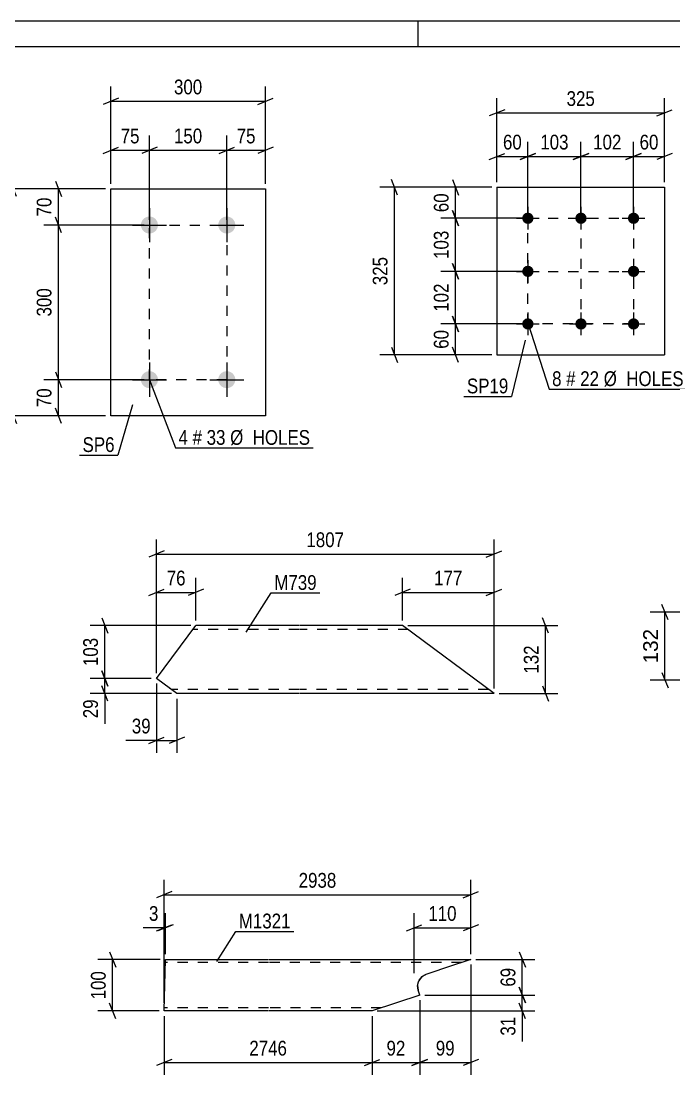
# Model space of a CAD drawing. Header units: millimetres. Extents: x 0 to 594, y 0 to 420.
# Drawn here: x 307 to 433.6, y 215.6 to 420 of the extents above; entities that cross this region are included whole.
import ezdxf

# ---------------------------------------------------------------- set-up
doc = ezdxf.new("R2010")
doc.units = ezdxf.units.MM
doc.linetypes.add('DXK_LINE_DOT2', pattern=[3.9198, 1.9599, -1.9599])
doc.styles.add('Arial', font='ARIAL.TTF', dxfattribs={"height": 0.2})
doc.styles.add('Arial Narrow', font='ARIALN.TTF', dxfattribs={"height": 0.2})

# ---------------------------------------------------------------- blocks, each defined once
blk = doc.blocks.new('Unknown-761556727-1163')
at = {"color": 5, "linetype": 'Continuous'}
for p, q in [((594, 420), (0, 420)), ((384, 415), (384, 420)), ((589, 415), (5, 415))]:
    blk.add_line(p, q, dxfattribs=at)
blk = doc.blocks.new('Part-761556727-6955 - 6954')
at = {"color": 2, "linetype": 'Continuous'}
for p, q in [((333.25, 292.49), (340.89, 302.75)), ((360.89, 302.75), (340.89, 302.75)), ((380.99, 302.75), (360.99, 302.75)), ((398.72, 289.55), (380.99, 302.75)), ((337.19, 289.55), (333.25, 292.49)), ((360.89, 289.55), (337.19, 289.55)), ((398.72, 289.55), (360.99, 289.55))]:
    blk.add_line(p, q, dxfattribs=at)
at = {"color": 7, "linetype": 'DXK_LINE_DOT2'}
for p, q in [((360.89, 301.95), (340.29, 301.95)), ((382.06, 301.95), (360.99, 301.95)), ((337.19, 289.55), (335.8, 290.59)), ((360.89, 290.35), (336.12, 290.35)), ((397.64, 290.35), (360.99, 290.35))]:
    blk.add_line(p, q, dxfattribs=at)
blk = doc.blocks.new('Part-761556727-7029 - 7028')
at = {"color": 2, "linetype": 'Continuous'}
for p, q in [((399.29, 387.75), (399.29, 355.25)), ((399.29, 387.75), (431.79, 387.75)), ((431.79, 387.75), (431.79, 355.25)), ((399.29, 355.25), (431.79, 355.25))]:
    blk.add_line(p, q, dxfattribs=at)
blk = doc.blocks.new('Bolt-761556727-7030 - 7028')
at = {"linetype": 'Continuous'}
for points in [[(405.29, 382.85, -1), (405.29, 380.65, -1)], [(415.59, 382.85, -1), (415.59, 380.65, -1)], [(425.79, 382.85, -1), (425.79, 380.65, -1)], [(405.29, 372.55, -1), (405.29, 370.35, -1)], [(425.79, 372.55, -1), (425.79, 370.35, -1)], [(405.29, 362.35, -1), (405.29, 360.15, -1)], [(415.59, 362.35, -1), (415.59, 360.15, -1)], [(425.79, 362.35, -1), (425.79, 360.15, -1)]]:
    blk.add_hatch(color=1, dxfattribs=at).paths.add_polyline_path(points)
at = {"color": 1, "linetype": 'Continuous'}
for p, q in [((405.29, 383.95), (405.29, 379.55)), ((415.59, 383.95), (415.59, 379.55)), ((425.79, 383.95), (425.79, 379.55)), ((403.09, 381.75), (407.49, 381.75)), ((413.39, 381.75), (417.79, 381.75)), ((423.59, 381.75), (427.99, 381.75)), ((405.29, 373.65), (405.29, 369.25)), ((425.79, 373.65), (425.79, 369.25)), ((403.09, 371.45), (407.49, 371.45)), ((423.59, 371.45), (427.99, 371.45)), ((405.29, 363.45), (405.29, 359.05)), ((415.59, 363.45), (415.59, 359.05)), ((425.79, 363.45), (425.79, 359.05)), ((403.09, 361.25), (407.49, 361.25)), ((413.39, 361.25), (417.79, 361.25)), ((423.59, 361.25), (427.99, 361.25))]:
    blk.add_line(p, q, dxfattribs=at)
blk = doc.blocks.new('Part-761556727-7053 - 7052')
at = {"color": 2, "linetype": 'Continuous'}
for p, q in [((324.39, 343.44), (324.39, 387.44)), ((324.39, 387.44), (354.39, 387.44)), ((354.39, 387.44), (354.39, 343.44)), ((354.39, 343.44), (324.39, 343.44))]:
    blk.add_line(p, q, dxfattribs=at)
blk = doc.blocks.new('Bolt-761556727-7054 - 7052')
at = {"linetype": 'Continuous'}
for points in [[(331.89, 382.09, -1), (331.89, 378.79, -1)], [(346.89, 382.09, -1), (346.89, 378.79, -1)], [(331.89, 352.09, -1), (331.89, 348.79, -1)], [(346.89, 352.09, -1), (346.89, 348.79, -1)]]:
    blk.add_hatch(color=1, dxfattribs=at).paths.add_polyline_path(points)
at = {"color": 1, "linetype": 'Continuous'}
for p, q in [((331.89, 383.74), (331.89, 377.14)), ((346.89, 383.74), (346.89, 377.14)), ((328.59, 380.44), (335.19, 380.44)), ((343.59, 380.44), (350.19, 380.44)), ((331.89, 353.74), (331.89, 347.14)), ((346.89, 353.74), (346.89, 347.14)), ((328.59, 350.44), (335.19, 350.44)), ((343.59, 350.44), (350.19, 350.44))]:
    blk.add_line(p, q, dxfattribs=at)
blk = doc.blocks.new('Part-761556727-7128 - 7127')
at = {"color": 2, "linetype": 'Continuous'}
for p, q in [((334.75, 228.07), (335, 237.98)), ((335, 237.98), (354.99, 237.98)), ((355.09, 237.98), (394.21, 237.98)), ((394.21, 237.98), (390.64, 236.78)), ((390.64, 236.78), (385.51, 235.06)), ((384.69, 234.59), (385.51, 235.06)), ((384.31, 231.07), (375.09, 227.98)), ((383.99, 232.02), (383.87, 232.95)), ((384.31, 231.07), (383.99, 232.02)), ((334.75, 227.98), (334.75, 228.07)), ((354.99, 227.98), (334.75, 227.98)), ((375.09, 227.98), (355.09, 227.98))]:
    blk.add_line(p, q, dxfattribs=at)
at = {"color": 7, "linetype": 'DXK_LINE_DOT2'}
for p, q in [((354.99, 237.38), (334.99, 237.38)), ((392.43, 237.38), (355.09, 237.38)), ((393.94, 237.88), (390.64, 236.78)), ((385.51, 235.06), (384.69, 234.59)), ((384.69, 234.59), (385.51, 235.06)), ((385.51, 235.06), (384.69, 234.59)), ((383.87, 232.95), (383.99, 232.02)), ((383.99, 232.02), (383.87, 232.95)), ((383.87, 232.95), (383.99, 232.02)), ((334.77, 228.58), (334.77, 228.62)), ((354.99, 228.58), (334.77, 228.58)), ((376.88, 228.58), (355.09, 228.58))]:
    blk.add_line(p, q, dxfattribs=at)
at = {"color": 2, "linetype": 'Continuous'}
blk.add_arc((386.27, 232.78), 2.4, 131.0368, 176.0368, dxfattribs=at)
at = {"color": 7, "linetype": 'DXK_LINE_DOT2'}
blk.add_arc((386.27, 232.78), 2.4, 131.0368, 176.0368, dxfattribs=at)
blk.add_arc((386.27, 232.78), 2.4, 131.0368, 176.0368, dxfattribs=at)
blk.add_arc((386.27, 232.78), 2.4, 131.0368, 176.0368, dxfattribs=at)
blk = doc.blocks.new('Rectangle-761556727-11259 - 7028')
at = {"color": 1, "linetype": 'DXK_LINE_DOT2'}
blk.add_lwpolyline([(405.29, 381.75), (425.79, 381.75), (425.79, 361.25), (405.29, 361.25), (405.29, 381.75)], close=True, dxfattribs=at)
blk = doc.blocks.new('Rectangle-761556727-11249 - 7052')
at = {"color": 1, "linetype": 'DXK_LINE_DOT2'}
blk.add_lwpolyline([(331.89, 380.44), (346.89, 380.44), (346.89, 350.44), (331.89, 350.44), (331.89, 380.44)], close=True, dxfattribs=at)
blk = doc.blocks.new('Line-761556727-11269 - 7028')
at = {"color": 1, "linetype": 'DXK_LINE_DOT2'}
blk.add_line((415.59, 381.75), (415.59, 361.25), dxfattribs=at)
blk = doc.blocks.new('Line-761556727-11276 - 7028')
at = {"color": 1, "linetype": 'DXK_LINE_DOT2'}
blk.add_line((405.29, 371.45), (425.79, 371.45), dxfattribs=at)
blk = doc.blocks.new('StraightDimension-761556727-7227 - 6954')
at = {"color": 7, "linetype": 'Continuous'}
for p, q in [((333.25, 291.49), (333.25, 278.07)), ((337.19, 288.55), (337.19, 278.07)), ((331.75, 279.87), (334.75, 281.07)), ((333.25, 280.47), (337.19, 280.47)), ((338.69, 281.07), (335.69, 279.87))]:
    blk.add_line(p, q, dxfattribs=at)
at = {"color": 0}
blk.add_wipeout([(332.72, 281.22), (332.72, 285.42), (327.87, 285.42), (327.87, 281.22)], dxfattribs=at)
at = {"color": 7, "linetype": 'Continuous'}
blk.add_line((333.25, 280.47), (327.34, 280.47), dxfattribs=at)
blk.add_line((333.25, 280.47), (327.34, 280.47), dxfattribs=at)
at = {"color": 3, "style": 'Arial Narrow'}
blk.add_text('39', height=2.863, dxfattribs=at).set_placement((328.47, 281.82))
blk = doc.blocks.new('StraightDimension-761556727-7219 - 6954')
at = {"color": 7, "linetype": 'Continuous'}
for p, q in [((380.99, 303.75), (380.99, 312.03)), ((398.72, 290.55), (398.72, 312.03)), ((382.49, 309.78), (379.49, 308.58)), ((380.99, 309.18), (398.72, 309.18)), ((397.22, 308.58), (400.22, 309.78))]:
    blk.add_line(p, q, dxfattribs=at)
at = {"color": 0}
blk.add_wipeout([(393.2, 309.93), (393.2, 314.13), (386.51, 314.13), (386.51, 309.93)], dxfattribs=at)
at = {"color": 3, "style": 'Arial Narrow'}
blk.add_text('177', height=2.863, dxfattribs=at).set_placement((387.11, 310.53))
blk = doc.blocks.new('StraightDimension-761556727-7239 - 6954')
at = {"color": 7, "linetype": 'Continuous'}
for p, q in [((381.99, 302.75), (411.12, 302.75)), ((409.32, 301.25), (408.12, 304.25)), ((408.72, 289.55), (408.72, 302.75)), ((408.12, 291.05), (409.32, 288.05)), ((399.72, 289.55), (411.12, 289.55))]:
    blk.add_line(p, q, dxfattribs=at)
at = {"color": 0}
blk.add_wipeout([(407.97, 299.5), (403.77, 299.5), (403.77, 292.81), (407.97, 292.81)], dxfattribs=at)
at = {"color": 3, "style": 'Arial Narrow'}
blk.add_text('132', height=2.863, rotation=90.0002, dxfattribs=at).set_placement((407.37, 293.41))
blk = doc.blocks.new('StraightDimension-761556727-7231 - 6954')
at = {"color": 7, "linetype": 'Continuous'}
for p, q in [((339.89, 302.75), (320.4, 302.75)), ((322.65, 304.25), (323.85, 301.25)), ((323.25, 292.49), (323.25, 302.75)), ((332.25, 292.49), (320.4, 292.49)), ((323.85, 290.99), (322.65, 293.99))]:
    blk.add_line(p, q, dxfattribs=at)
at = {"color": 0}
blk.add_wipeout([(322.5, 300.96), (318.3, 300.96), (318.3, 294.28), (322.5, 294.28)], dxfattribs=at)
at = {"color": 3, "style": 'Arial Narrow'}
blk.add_text('103', height=2.863, rotation=90.0002, dxfattribs=at).set_placement((321.9, 294.88))
blk = doc.blocks.new('StraightDimension-761556727-7223 - 6954')
at = {"color": 7, "linetype": 'Continuous'}
for p, q in [((333.25, 293.49), (333.25, 312.03)), ((340.89, 303.75), (340.89, 312.03)), ((331.75, 308.58), (334.75, 309.78)), ((333.25, 309.18), (340.89, 309.18)), ((342.39, 309.78), (339.39, 308.58))]:
    blk.add_line(p, q, dxfattribs=at)
at = {"color": 0}
blk.add_wipeout([(339.5, 309.93), (339.5, 314.13), (334.64, 314.13), (334.64, 309.93)], dxfattribs=at)
at = {"color": 3, "style": 'Arial Narrow'}
blk.add_text('76', height=2.863, dxfattribs=at).set_placement((335.24, 310.53))
blk = doc.blocks.new('StraightDimension-761556727-7232 - 6954')
at = {"color": 7, "linetype": 'Continuous'}
for p, q in [((332.25, 292.49), (320.4, 292.49)), ((322.65, 293.99), (323.85, 290.99)), ((323.25, 289.55), (323.25, 292.49)), ((323.85, 288.05), (322.65, 291.05)), ((336.19, 289.55), (320.4, 289.55))]:
    blk.add_line(p, q, dxfattribs=at)
at = {"color": 0}
blk.add_wipeout([(322.5, 289.03), (318.3, 289.03), (318.3, 284.17), (322.5, 284.17)], dxfattribs=at)
at = {"color": 7, "linetype": 'Continuous'}
blk.add_line((323.25, 289.55), (323.25, 283.65), dxfattribs=at)
blk.add_line((323.25, 289.55), (323.25, 283.65), dxfattribs=at)
at = {"color": 3, "style": 'Arial Narrow'}
blk.add_text('29', height=2.863, rotation=90.0002, dxfattribs=at).set_placement((321.9, 284.77))
blk = doc.blocks.new('StraightDimension-761556727-7245 - 6954')
at = {"color": 7, "linetype": 'Continuous'}
for p, q in [((333.25, 293.49), (333.25, 319.46)), ((398.72, 290.55), (398.72, 319.46)), ((334.75, 317.21), (331.75, 316.01)), ((397.22, 316.01), (400.22, 317.21)), ((333.25, 316.61), (398.72, 316.61))]:
    blk.add_line(p, q, dxfattribs=at)
at = {"color": 0}
blk.add_wipeout([(370.24, 317.36), (370.24, 321.56), (361.73, 321.56), (361.73, 317.36)], dxfattribs=at)
at = {"color": 3, "style": 'Arial Narrow'}
blk.add_text('1807', height=2.863, dxfattribs=at).set_placement((362.33, 317.96))
blk = doc.blocks.new('StraightDimension-761556727-11679 - 6968')
at = {"color": 7, "linetype": 'Continuous'}
for p, q in [((432.47, 303.84), (431.27, 306.84)), ((450.59, 305.34), (429.02, 305.34)), ((431.87, 292.14), (431.87, 305.34)), ((431.27, 293.64), (432.47, 290.64)), ((454.28, 292.14), (429.02, 292.14))]:
    blk.add_line(p, q, dxfattribs=at)
at = {"color": 0}
blk.add_wipeout([(431.12, 302.68), (426.92, 302.68), (426.92, 294.81), (431.12, 294.81)], dxfattribs=at)
at = {"color": 3, "style": 'Arial'}
blk.add_text('132', height=2.865, rotation=90.0002, dxfattribs=at).set_placement((430.52, 295.41))
blk = doc.blocks.new('StraightDimension-761556727-7413 - 7028')
at = {"color": 7, "linetype": 'Continuous'}
for p, q in [((390.66, 389.25), (391.86, 386.25)), ((398.29, 387.75), (388.41, 387.75)), ((391.26, 381.75), (391.26, 387.75)), ((391.86, 380.25), (390.66, 383.25)), ((404.29, 381.75), (388.41, 381.75))]:
    blk.add_line(p, q, dxfattribs=at)
at = {"color": 0}
blk.add_wipeout([(390.51, 387.18), (386.31, 387.18), (386.31, 382.33), (390.51, 382.33)], dxfattribs=at)
at = {"color": 3, "style": 'Arial Narrow'}
blk.add_text('60', height=2.863, rotation=90.0002, dxfattribs=at).set_placement((389.91, 382.93))
blk = doc.blocks.new('StraightDimension-761556727-7414 - 7028')
at = {"color": 7, "linetype": 'Continuous'}
for p, q in [((390.66, 383.25), (391.86, 380.25)), ((404.29, 381.75), (388.41, 381.75)), ((391.26, 371.45), (391.26, 381.75)), ((391.86, 369.95), (390.66, 372.95)), ((404.29, 371.45), (388.41, 371.45))]:
    blk.add_line(p, q, dxfattribs=at)
at = {"color": 0}
blk.add_wipeout([(390.51, 379.95), (386.31, 379.95), (386.31, 373.26), (390.51, 373.26)], dxfattribs=at)
at = {"color": 3, "style": 'Arial Narrow'}
blk.add_text('103', height=2.863, rotation=90.0002, dxfattribs=at).set_placement((389.91, 373.86))
blk = doc.blocks.new('StraightDimension-761556727-7415 - 7028')
at = {"color": 7, "linetype": 'Continuous'}
for p, q in [((390.66, 372.95), (391.86, 369.95)), ((404.29, 371.45), (388.41, 371.45)), ((391.26, 361.25), (391.26, 371.45)), ((391.86, 359.75), (390.66, 362.75)), ((404.29, 361.25), (388.41, 361.25))]:
    blk.add_line(p, q, dxfattribs=at)
at = {"color": 0}
blk.add_wipeout([(390.51, 369.7), (386.31, 369.7), (386.31, 363.01), (390.51, 363.01)], dxfattribs=at)
at = {"color": 3, "style": 'Arial Narrow'}
blk.add_text('102', height=2.863, rotation=90.0002, dxfattribs=at).set_placement((389.91, 363.61))
blk = doc.blocks.new('StraightDimension-761556727-7416 - 7028')
at = {"color": 7, "linetype": 'Continuous'}
for p, q in [((390.66, 362.75), (391.86, 359.75)), ((404.29, 361.25), (388.41, 361.25)), ((391.26, 355.25), (391.26, 361.25)), ((391.86, 353.75), (390.66, 356.75)), ((398.29, 355.25), (388.41, 355.25))]:
    blk.add_line(p, q, dxfattribs=at)
at = {"color": 0}
blk.add_wipeout([(390.51, 360.68), (386.31, 360.68), (386.31, 355.83), (390.51, 355.83)], dxfattribs=at)
at = {"color": 3, "style": 'Arial Narrow'}
blk.add_text('60', height=2.863, rotation=90.0002, dxfattribs=at).set_placement((389.91, 356.43))
blk = doc.blocks.new('StraightDimension-761556727-7429 - 7028')
at = {"color": 7, "linetype": 'Continuous'}
for p, q in [((380.01, 386.25), (378.81, 389.25)), ((398.29, 387.75), (376.56, 387.75)), ((379.41, 355.25), (379.41, 387.75)), ((378.81, 356.75), (380.01, 353.75)), ((398.29, 355.25), (376.56, 355.25))]:
    blk.add_line(p, q, dxfattribs=at)
at = {"color": 0}
blk.add_wipeout([(378.66, 374.85), (374.46, 374.85), (374.46, 368.16), (378.66, 368.16)], dxfattribs=at)
at = {"color": 3, "style": 'Arial Narrow'}
blk.add_text('325', height=2.863, rotation=90.0002, dxfattribs=at).set_placement((378.06, 368.76))
blk = doc.blocks.new('StraightDimension-761556727-7433 - 7028')
at = {"color": 7, "linetype": 'Continuous'}
for p, q in [((425.79, 382.75), (425.79, 396.59)), ((431.79, 388.75), (431.79, 396.59)), ((424.29, 393.14), (427.29, 394.34)), ((425.79, 393.74), (431.79, 393.74)), ((433.29, 394.34), (430.29, 393.14))]:
    blk.add_line(p, q, dxfattribs=at)
at = {"color": 0}
blk.add_wipeout([(431.22, 394.49), (431.22, 398.69), (426.36, 398.69), (426.36, 394.49)], dxfattribs=at)
at = {"color": 3, "style": 'Arial Narrow'}
blk.add_text('60', height=2.863, dxfattribs=at).set_placement((426.96, 395.09))
blk = doc.blocks.new('StraightDimension-761556727-7434 - 7028')
at = {"color": 7, "linetype": 'Continuous'}
for p, q in [((415.59, 382.75), (415.59, 396.59)), ((425.79, 382.75), (425.79, 396.59)), ((414.09, 393.14), (417.09, 394.34)), ((415.59, 393.74), (425.79, 393.74)), ((427.29, 394.34), (424.29, 393.14))]:
    blk.add_line(p, q, dxfattribs=at)
at = {"color": 0}
blk.add_wipeout([(424.03, 394.49), (424.03, 398.69), (417.35, 398.69), (417.35, 394.49)], dxfattribs=at)
at = {"color": 3, "style": 'Arial Narrow'}
blk.add_text('102', height=2.863, dxfattribs=at).set_placement((417.95, 395.09))
blk = doc.blocks.new('StraightDimension-761556727-7435 - 7028')
at = {"color": 7, "linetype": 'Continuous'}
for p, q in [((405.29, 382.75), (405.29, 396.59)), ((415.59, 382.75), (415.59, 396.59)), ((403.79, 393.14), (406.79, 394.34)), ((405.29, 393.74), (415.59, 393.74)), ((417.09, 394.34), (414.09, 393.14))]:
    blk.add_line(p, q, dxfattribs=at)
at = {"color": 0}
blk.add_wipeout([(413.78, 394.49), (413.78, 398.69), (407.1, 398.69), (407.1, 394.49)], dxfattribs=at)
at = {"color": 3, "style": 'Arial Narrow'}
blk.add_text('103', height=2.863, dxfattribs=at).set_placement((407.7, 395.09))
blk = doc.blocks.new('StraightDimension-761556727-7436 - 7028')
at = {"color": 7, "linetype": 'Continuous'}
for p, q in [((399.29, 388.75), (399.29, 396.59)), ((405.29, 382.75), (405.29, 396.59)), ((397.79, 393.14), (400.79, 394.34)), ((399.29, 393.74), (405.29, 393.74)), ((406.79, 394.34), (403.79, 393.14))]:
    blk.add_line(p, q, dxfattribs=at)
at = {"color": 0}
blk.add_wipeout([(404.72, 394.49), (404.72, 398.69), (399.86, 398.69), (399.86, 394.49)], dxfattribs=at)
at = {"color": 3, "style": 'Arial Narrow'}
blk.add_text('60', height=2.863, dxfattribs=at).set_placement((400.46, 395.09))
blk = doc.blocks.new('StraightDimension-761556727-7449 - 7028')
at = {"color": 7, "linetype": 'Continuous'}
for p, q in [((399.29, 388.75), (399.29, 405.04)), ((431.79, 388.75), (431.79, 405.04)), ((400.79, 402.79), (397.79, 401.59)), ((430.29, 401.59), (433.29, 402.79)), ((399.29, 402.19), (431.79, 402.19))]:
    blk.add_line(p, q, dxfattribs=at)
at = {"color": 0}
blk.add_wipeout([(418.88, 402.94), (418.88, 407.14), (412.2, 407.14), (412.2, 402.94)], dxfattribs=at)
at = {"color": 3, "style": 'Arial Narrow'}
blk.add_text('325', height=2.863, dxfattribs=at).set_placement((412.8, 403.54))
blk = doc.blocks.new('StraightDimension-761556727-7458 - 7052')
at = {"color": 7, "linetype": 'Continuous'}
for p, q in [((330.89, 380.44), (311.39, 380.44)), ((314.84, 378.94), (313.64, 381.94)), ((314.24, 350.44), (314.24, 380.44)), ((313.64, 351.94), (314.84, 348.94)), ((330.89, 350.44), (311.39, 350.44))]:
    blk.add_line(p, q, dxfattribs=at)
at = {"color": 0}
blk.add_wipeout([(313.49, 368.78), (309.29, 368.78), (309.29, 362.1), (313.49, 362.1)], dxfattribs=at)
at = {"color": 3, "style": 'Arial Narrow'}
blk.add_text('300', height=2.863, rotation=90.0002, dxfattribs=at).set_placement((312.89, 362.7))
blk = doc.blocks.new('StraightDimension-761556727-7457 - 7052')
at = {"color": 7, "linetype": 'Continuous'}
for p, q in [((313.64, 388.94), (314.84, 385.94)), ((323.39, 387.44), (311.39, 387.44)), ((314.24, 380.44), (314.24, 387.44)), ((330.89, 380.44), (311.39, 380.44)), ((314.84, 378.94), (313.64, 381.94))]:
    blk.add_line(p, q, dxfattribs=at)
at = {"color": 0}
blk.add_wipeout([(313.49, 386.37), (309.29, 386.37), (309.29, 381.51), (313.49, 381.51)], dxfattribs=at)
at = {"color": 3, "style": 'Arial Narrow'}
blk.add_text('70', height=2.863, rotation=90.0002, dxfattribs=at).set_placement((312.89, 382.11))
blk = doc.blocks.new('StraightDimension-761556727-7459 - 7052')
at = {"color": 7, "linetype": 'Continuous'}
for p, q in [((313.64, 351.94), (314.84, 348.94)), ((330.89, 350.44), (311.39, 350.44)), ((314.24, 343.44), (314.24, 350.44)), ((323.39, 343.44), (311.39, 343.44)), ((314.84, 341.94), (313.64, 344.94))]:
    blk.add_line(p, q, dxfattribs=at)
at = {"color": 0}
blk.add_wipeout([(313.49, 349.37), (309.29, 349.37), (309.29, 344.51), (313.49, 344.51)], dxfattribs=at)
at = {"color": 3, "style": 'Arial Narrow'}
blk.add_text('70', height=2.863, rotation=90.0002, dxfattribs=at).set_placement((312.89, 345.11))
blk = doc.blocks.new('StraightDimension-761556727-7469 - 7052')
at = {"color": 7, "linetype": 'Continuous'}
for p, q in [((306.08, 385.94), (304.88, 388.94)), ((323.39, 387.44), (302.63, 387.44)), ((305.48, 343.44), (305.48, 387.44)), ((323.39, 343.44), (302.63, 343.44)), ((304.88, 344.94), (306.08, 341.94))]:
    blk.add_line(p, q, dxfattribs=at)
at = {"color": 0}
blk.add_wipeout([(304.73, 368.78), (300.53, 368.78), (300.53, 362.1), (304.73, 362.1)], dxfattribs=at)
at = {"color": 3, "style": 'Arial Narrow'}
blk.add_text('440', height=2.863, rotation=90.0002, dxfattribs=at).set_placement((304.13, 362.7))
blk = doc.blocks.new('StraightDimension-761556727-7473 - 7052')
at = {"color": 7, "linetype": 'Continuous'}
for p, q in [((346.89, 381.44), (346.89, 397.78)), ((354.39, 388.44), (354.39, 397.78)), ((345.39, 394.33), (348.39, 395.53)), ((346.89, 394.93), (354.39, 394.93)), ((355.89, 395.53), (352.89, 394.33))]:
    blk.add_line(p, q, dxfattribs=at)
at = {"color": 0}
blk.add_wipeout([(353.07, 395.68), (353.07, 399.88), (348.21, 399.88), (348.21, 395.68)], dxfattribs=at)
at = {"color": 3, "style": 'Arial Narrow'}
blk.add_text('75', height=2.863, dxfattribs=at).set_placement((348.81, 396.28))
blk = doc.blocks.new('StraightDimension-761556727-7474 - 7052')
at = {"color": 7, "linetype": 'Continuous'}
for p, q in [((331.89, 381.44), (331.89, 397.78)), ((346.89, 381.44), (346.89, 397.78)), ((333.39, 395.53), (330.39, 394.33)), ((331.89, 394.93), (346.89, 394.93)), ((345.39, 394.33), (348.39, 395.53))]:
    blk.add_line(p, q, dxfattribs=at)
at = {"color": 0}
blk.add_wipeout([(342.73, 395.68), (342.73, 399.88), (336.05, 399.88), (336.05, 395.68)], dxfattribs=at)
at = {"color": 3, "style": 'Arial Narrow'}
blk.add_text('150', height=2.863, dxfattribs=at).set_placement((336.65, 396.28))
blk = doc.blocks.new('StraightDimension-761556727-7475 - 7052')
at = {"color": 7, "linetype": 'Continuous'}
for p, q in [((324.39, 388.44), (324.39, 397.78)), ((331.89, 381.44), (331.89, 397.78)), ((322.89, 394.33), (325.89, 395.53)), ((324.39, 394.93), (331.89, 394.93)), ((333.39, 395.53), (330.39, 394.33))]:
    blk.add_line(p, q, dxfattribs=at)
at = {"color": 0}
blk.add_wipeout([(330.57, 395.68), (330.57, 399.88), (325.71, 399.88), (325.71, 395.68)], dxfattribs=at)
at = {"color": 3, "style": 'Arial Narrow'}
blk.add_text('75', height=2.863, dxfattribs=at).set_placement((326.31, 396.28))
blk = doc.blocks.new('StraightDimension-761556727-7485 - 7052')
at = {"color": 7, "linetype": 'Continuous'}
for p, q in [((324.39, 388.44), (324.39, 407.29)), ((354.39, 388.44), (354.39, 407.29)), ((325.89, 405.04), (322.89, 403.84)), ((352.89, 403.84), (355.89, 405.04)), ((324.39, 404.44), (354.39, 404.44))]:
    blk.add_line(p, q, dxfattribs=at)
at = {"color": 0}
blk.add_wipeout([(342.73, 405.19), (342.73, 409.39), (336.05, 409.39), (336.05, 405.19)], dxfattribs=at)
at = {"color": 3, "style": 'Arial Narrow'}
blk.add_text('300', height=2.863, dxfattribs=at).set_placement((336.65, 405.79))
blk = doc.blocks.new('StraightDimension-761556727-7572 - 7127')
at = {"color": 7, "linetype": 'Continuous'}
for p, q in [((384.31, 230.07), (384.31, 215.58)), ((375.09, 226.98), (375.09, 215.58)), ((373.59, 217.38), (376.59, 218.58)), ((375.09, 217.98), (384.31, 217.98)), ((385.81, 218.58), (382.81, 217.38))]:
    blk.add_line(p, q, dxfattribs=at)
at = {"color": 0}
blk.add_wipeout([(382.13, 218.73), (382.13, 222.93), (377.27, 222.93), (377.27, 218.73)], dxfattribs=at)
at = {"color": 3, "style": 'Arial Narrow'}
blk.add_text('92', height=2.863, dxfattribs=at).set_placement((377.87, 219.33))
blk = doc.blocks.new('StraightDimension-761556727-7587 - 7127')
at = {"color": 7, "linetype": 'Continuous'}
for p, q in [((334.75, 229.58), (334.75, 246.96)), ((335, 238.98), (335, 246.96)), ((333.25, 243.51), (336.25, 244.71)), ((336.5, 244.71), (333.5, 243.51)), ((334.75, 244.11), (335, 244.11))]:
    blk.add_line(p, q, dxfattribs=at)
at = {"color": 0}
blk.add_wipeout([(334.23, 244.86), (334.23, 249.06), (331.2, 249.06), (331.2, 244.86)], dxfattribs=at)
at = {"color": 7, "linetype": 'Continuous'}
blk.add_line((334.75, 244.11), (330.67, 244.11), dxfattribs=at)
blk.add_line((334.75, 244.11), (330.67, 244.11), dxfattribs=at)
at = {"color": 3, "style": 'Arial Narrow'}
blk.add_text('3', height=2.86, dxfattribs=at).set_placement((331.8, 245.46))
blk = doc.blocks.new('StraightDimension-761556727-7571 - 7127')
at = {"color": 7, "linetype": 'Continuous'}
for p, q in [((394.21, 236.98), (394.21, 215.58)), ((384.31, 230.07), (384.31, 215.58)), ((382.81, 217.38), (385.81, 218.58)), ((384.31, 217.98), (394.21, 217.98)), ((395.71, 218.58), (392.71, 217.38))]:
    blk.add_line(p, q, dxfattribs=at)
at = {"color": 0}
blk.add_wipeout([(391.69, 218.73), (391.69, 222.93), (386.83, 222.93), (386.83, 218.73)], dxfattribs=at)
at = {"color": 3, "style": 'Arial Narrow'}
blk.add_text('99', height=2.863, dxfattribs=at).set_placement((387.43, 219.33))
blk = doc.blocks.new('StraightDimension-761556727-7581 - 7127')
at = {"color": 7, "linetype": 'Continuous'}
for p, q in [((383.23, 235.29), (383.23, 246.96)), ((394.21, 238.98), (394.21, 246.96)), ((381.73, 243.51), (384.73, 244.71)), ((383.23, 244.11), (394.21, 244.11)), ((395.71, 244.71), (392.71, 243.51))]:
    blk.add_line(p, q, dxfattribs=at)
at = {"color": 0}
blk.add_wipeout([(392.06, 244.86), (392.06, 249.06), (385.38, 249.06), (385.38, 244.86)], dxfattribs=at)
at = {"color": 3, "style": 'Arial Narrow'}
blk.add_text('110', height=2.863, dxfattribs=at).set_placement((385.98, 245.46))
blk = doc.blocks.new('StraightDimension-761556727-7573 - 7127')
at = {"color": 7, "linetype": 'Continuous'}
for p, q in [((334.75, 226.98), (334.75, 215.58)), ((375.09, 226.98), (375.09, 215.58)), ((336.25, 218.58), (333.25, 217.38)), ((334.75, 217.98), (375.09, 217.98)), ((373.59, 217.38), (376.59, 218.58))]:
    blk.add_line(p, q, dxfattribs=at)
at = {"color": 0}
blk.add_wipeout([(359.18, 218.73), (359.18, 222.93), (350.66, 222.93), (350.66, 218.73)], dxfattribs=at)
at = {"color": 3, "style": 'Arial Narrow'}
blk.add_text('2746', height=2.863, dxfattribs=at).set_placement((351.26, 219.33))
blk = doc.blocks.new('StraightDimension-761556727-7591 - 7127')
at = {"color": 7, "linetype": 'Continuous'}
for p, q in [((403.61, 239.48), (404.81, 236.48)), ((395.21, 237.98), (406.61, 237.98)), ((404.21, 231.07), (404.21, 237.98)), ((385.31, 231.07), (406.61, 231.07)), ((404.81, 229.57), (403.61, 232.57))]:
    blk.add_line(p, q, dxfattribs=at)
at = {"color": 0}
blk.add_wipeout([(403.46, 236.95), (399.26, 236.95), (399.26, 232.09), (403.46, 232.09)], dxfattribs=at)
at = {"color": 3, "style": 'Arial Narrow'}
blk.add_text('69', height=2.863, rotation=90.0002, dxfattribs=at).set_placement((402.86, 232.69))
blk = doc.blocks.new('StraightDimension-761556727-7592 - 7127')
at = {"color": 7, "linetype": 'Continuous'}
for p, q in [((385.31, 231.07), (406.61, 231.07)), ((403.61, 232.57), (404.81, 229.57)), ((404.21, 227.98), (404.21, 231.07)), ((404.81, 226.48), (403.61, 229.48)), ((376.09, 227.98), (406.61, 227.98))]:
    blk.add_line(p, q, dxfattribs=at)
at = {"color": 0}
blk.add_wipeout([(403.46, 227.45), (399.26, 227.45), (399.26, 222.59), (403.46, 222.59)], dxfattribs=at)
at = {"color": 7, "linetype": 'Continuous'}
blk.add_line((404.21, 227.98), (404.21, 222.07), dxfattribs=at)
blk.add_line((404.21, 227.98), (404.21, 222.07), dxfattribs=at)
at = {"color": 3, "style": 'Arial Narrow'}
blk.add_text('31', height=2.863, rotation=90.0002, dxfattribs=at).set_placement((402.86, 223.19))
blk = doc.blocks.new('StraightDimension-761556727-7606 - 7127')
at = {"color": 7, "linetype": 'Continuous'}
for p, q in [((324.15, 239.48), (325.35, 236.48)), ((334, 237.98), (321.9, 237.98)), ((324.75, 227.98), (324.75, 237.98)), ((325.35, 226.48), (324.15, 229.48)), ((333.75, 227.98), (321.9, 227.98))]:
    blk.add_line(p, q, dxfattribs=at)
at = {"color": 0}
blk.add_wipeout([(324, 236.32), (319.8, 236.32), (319.8, 229.63), (324, 229.63)], dxfattribs=at)
at = {"color": 3, "style": 'Arial Narrow'}
blk.add_text('100', height=2.863, rotation=90.0002, dxfattribs=at).set_placement((323.4, 230.23))
blk = doc.blocks.new('StraightDimension-761556727-7612 - 7127')
at = {"color": 7, "linetype": 'Continuous'}
for p, q in [((334.75, 229.58), (334.75, 253.39)), ((394.21, 238.98), (394.21, 253.39)), ((336.25, 251.14), (333.25, 249.94)), ((334.75, 250.54), (394.21, 250.54)), ((392.71, 249.94), (395.71, 251.14))]:
    blk.add_line(p, q, dxfattribs=at)
at = {"color": 0}
blk.add_wipeout([(368.74, 251.29), (368.74, 255.49), (360.23, 255.49), (360.23, 251.29)], dxfattribs=at)
at = {"color": 3, "style": 'Arial Narrow'}
blk.add_text('2938', height=2.863, dxfattribs=at).set_placement((360.83, 251.89))
blk = doc.blocks.new('Mark-761556727-7662 - 6954')
at = {"color": 0}
blk.add_wipeout([(364.33, 309.66), (364.33, 312.66), (356.11, 312.66), (356.11, 309.66)], dxfattribs=at)
blk.add_wipeout([(364.33, 309.66), (364.33, 312.66), (356.11, 312.66), (356.11, 309.66)], dxfattribs=at)
at = {"color": 30, "linetype": 'Continuous'}
for p, q in [((350.68, 301.44), (355.51, 309.06)), ((355.51, 309.06), (364.93, 309.06))]:
    blk.add_line(p, q, dxfattribs=at)
at = {"color": 3, "style": 'Arial Narrow'}
blk.add_text('M739', height=2.863, dxfattribs=at).set_placement((356.11, 309.66))
blk = doc.blocks.new('Mark-761556727-7689 - 7028')
at = {"color": 0}
blk.add_wipeout([(411.82, 349.2), (411.82, 352.2), (409.99, 352.2), (409.99, 349.2)], dxfattribs=at)
blk.add_wipeout([(411.82, 349.2), (411.82, 352.2), (409.99, 352.2), (409.99, 349.2)], dxfattribs=at)
at = {"color": 7, "linetype": 'Continuous'}
blk.add_line((405.28, 361.47), (409.39, 348.6), dxfattribs=at)
at = {"color": 3, "style": 'Arial Narrow'}
blk.add_text('8', height=2.86, dxfattribs=at).set_placement((409.99, 349.2))
at = {"color": 0}
blk.add_wipeout([(414.54, 349.2), (414.54, 352.2), (412.72, 352.2), (412.72, 349.2)], dxfattribs=at)
blk.add_wipeout([(414.54, 349.2), (414.54, 352.2), (412.72, 352.2), (412.72, 349.2)], dxfattribs=at)
blk.add_wipeout([(419.1, 349.2), (419.1, 352.2), (415.44, 352.2), (415.44, 349.2)], dxfattribs=at)
blk.add_wipeout([(419.1, 349.2), (419.1, 352.2), (415.44, 352.2), (415.44, 349.2)], dxfattribs=at)
at = {"color": 3, "style": 'Arial Narrow'}
for s, height, p in [('#', 2.86, (412.72, 349.2)), ('22', 2.863, (415.44, 349.2))]:
    blk.add_text(s, height=height, dxfattribs=at).set_placement(p)
at = {"color": 0}
blk.add_wipeout([(435.53, 349.2), (435.53, 352.2), (420, 352.2), (420, 349.2)], dxfattribs=at)
blk.add_wipeout([(435.53, 349.2), (435.53, 352.2), (420, 352.2), (420, 349.2)], dxfattribs=at)
at = {"color": 7, "linetype": 'Continuous'}
blk.add_line((409.39, 348.6), (436.13, 348.6), dxfattribs=at)
at = {"color": 3, "style": 'Arial Narrow'}
blk.add_text('Ø  HOLES', height=2.863, dxfattribs=at).set_placement((420, 349.2))
blk = doc.blocks.new('Mark-761556727-7686 - 7028')
at = {"color": 0}
blk.add_wipeout([(401.51, 347.79), (401.51, 350.79), (393.47, 350.79), (393.47, 347.79)], dxfattribs=at)
blk.add_wipeout([(401.51, 347.79), (401.51, 350.79), (393.47, 350.79), (393.47, 347.79)], dxfattribs=at)
at = {"color": 30, "linetype": 'Continuous'}
for p in [(404.79, 358.1), (392.87, 347.19)]:
    blk.add_line(p, (402.11, 347.19), dxfattribs=at)
at = {"color": 3, "style": 'Arial Narrow'}
blk.add_text('SP19', height=2.863, dxfattribs=at).set_placement((393.47, 347.79))
blk = doc.blocks.new('Mark-761556727-7693 - 7052')
at = {"color": 0}
blk.add_wipeout([(325.14, 336.41), (325.14, 339.41), (318.92, 339.41), (318.92, 336.41)], dxfattribs=at)
blk.add_wipeout([(325.14, 336.41), (325.14, 339.41), (318.92, 339.41), (318.92, 336.41)], dxfattribs=at)
at = {"color": 30, "linetype": 'Continuous'}
for p in [(328.62, 345.54), (318.32, 335.81)]:
    blk.add_line(p, (325.74, 335.81), dxfattribs=at)
at = {"color": 3, "style": 'Arial Narrow'}
blk.add_text('SP6', height=2.863, dxfattribs=at).set_placement((318.92, 336.41))
blk = doc.blocks.new('Mark-761556727-7696 - 7052')
at = {"color": 0}
blk.add_wipeout([(339.36, 337.8), (339.36, 340.8), (337.53, 340.8), (337.53, 337.8)], dxfattribs=at)
blk.add_wipeout([(339.36, 337.8), (339.36, 340.8), (337.53, 340.8), (337.53, 337.8)], dxfattribs=at)
at = {"color": 7, "linetype": 'Continuous'}
blk.add_line((331.89, 350.44), (336.93, 337.2), dxfattribs=at)
at = {"color": 0}
blk.add_wipeout([(342.08, 337.8), (342.08, 340.8), (340.26, 340.8), (340.26, 337.8)], dxfattribs=at)
blk.add_wipeout([(342.08, 337.8), (342.08, 340.8), (340.26, 340.8), (340.26, 337.8)], dxfattribs=at)
at = {"color": 3, "style": 'Arial Narrow'}
blk.add_text('4', height=2.86, dxfattribs=at).set_placement((337.53, 337.8))
at = {"color": 0}
blk.add_wipeout([(346.64, 337.8), (346.64, 340.8), (342.98, 340.8), (342.98, 337.8)], dxfattribs=at)
blk.add_wipeout([(346.64, 337.8), (346.64, 340.8), (342.98, 340.8), (342.98, 337.8)], dxfattribs=at)
at = {"color": 3, "style": 'Arial Narrow'}
for s, height, p in [('#', 2.86, (340.26, 337.8)), ('33', 2.863, (342.98, 337.8))]:
    blk.add_text(s, height=height, dxfattribs=at).set_placement(p)
at = {"color": 0}
blk.add_wipeout([(363.07, 337.8), (363.07, 340.8), (347.54, 340.8), (347.54, 337.8)], dxfattribs=at)
blk.add_wipeout([(363.07, 337.8), (363.07, 340.8), (347.54, 340.8), (347.54, 337.8)], dxfattribs=at)
at = {"color": 7, "linetype": 'Continuous'}
blk.add_line((336.93, 337.2), (363.67, 337.2), dxfattribs=at)
at = {"color": 3, "style": 'Arial Narrow'}
blk.add_text('Ø  HOLES', height=2.863, dxfattribs=at).set_placement((347.54, 337.8))
blk = doc.blocks.new('Mark-761556727-7710 - 7127')
at = {"color": 0}
blk.add_wipeout([(359.27, 244), (359.27, 247), (349.22, 247), (349.22, 244)], dxfattribs=at)
blk.add_wipeout([(359.27, 244), (359.27, 247), (349.22, 247), (349.22, 244)], dxfattribs=at)
at = {"color": 30, "linetype": 'Continuous'}
for p, q in [((344.99, 237.58), (348.62, 243.4)), ((348.62, 243.4), (359.87, 243.4))]:
    blk.add_line(p, q, dxfattribs=at)
at = {"color": 3, "style": 'Arial Narrow'}
blk.add_text('M1321', height=2.863, dxfattribs=at).set_placement((349.22, 244))

msp = doc.modelspace()

# ---------------------------------------------------------------- block references
for name in ['Unknown-761556727-1163', 'Part-761556727-7053 - 7052', 'Part-761556727-7029 - 7028', 'Bolt-761556727-7054 - 7052', 'Bolt-761556727-7030 - 7028', 'Rectangle-761556727-11249 - 7052', 'Rectangle-761556727-11259 - 7028', 'Line-761556727-11269 - 7028', 'Line-761556727-11276 - 7028', 'Part-761556727-6955 - 6954', 'Part-761556727-7128 - 7127']:
    msp.add_blockref(name, (0, 0))

# ---------------------------------------------------------------- next in the draw order: block references
for name in ['StraightDimension-761556727-7473 - 7052', 'StraightDimension-761556727-7433 - 7028', 'StraightDimension-761556727-7413 - 7028', 'StraightDimension-761556727-7458 - 7052', 'StraightDimension-761556727-7219 - 6954', 'StraightDimension-761556727-11679 - 6968', 'StraightDimension-761556727-7227 - 6954', 'StraightDimension-761556727-7587 - 7127', 'StraightDimension-761556727-7572 - 7127']:
    msp.add_blockref(name, (0, 0))

# ---------------------------------------------------------------- next in the draw order: block references
for name in ['StraightDimension-761556727-7434 - 7028', 'StraightDimension-761556727-7457 - 7052', 'StraightDimension-761556727-7414 - 7028', 'StraightDimension-761556727-7459 - 7052', 'StraightDimension-761556727-7231 - 6954', 'StraightDimension-761556727-7239 - 6954', 'StraightDimension-761556727-7571 - 7127', 'StraightDimension-761556727-7573 - 7127']:
    msp.add_blockref(name, (0, 0))

# ---------------------------------------------------------------- next in the draw order: block references
for name in ['StraightDimension-761556727-7474 - 7052', 'StraightDimension-761556727-7435 - 7028', 'StraightDimension-761556727-7469 - 7052', 'StraightDimension-761556727-7415 - 7028', 'Mark-761556727-7696 - 7052', 'StraightDimension-761556727-7223 - 6954', 'StraightDimension-761556727-7581 - 7127', 'StraightDimension-761556727-7606 - 7127']:
    msp.add_blockref(name, (0, 0))

# ---------------------------------------------------------------- next in the draw order: block references
for name in ['StraightDimension-761556727-7475 - 7052', 'StraightDimension-761556727-7416 - 7028', 'Mark-761556727-7693 - 7052', 'StraightDimension-761556727-7232 - 6954', 'StraightDimension-761556727-7591 - 7127']:
    msp.add_blockref(name, (0, 0))

# ---------------------------------------------------------------- next in the draw order: block references
for name in ['StraightDimension-761556727-7485 - 7052', 'StraightDimension-761556727-7429 - 7028', 'Mark-761556727-7689 - 7028', 'StraightDimension-761556727-7245 - 6954', 'StraightDimension-761556727-7592 - 7127']:
    msp.add_blockref(name, (0, 0))

# ---------------------------------------------------------------- next in the draw order: block references
for name in ['StraightDimension-761556727-7436 - 7028', 'Mark-761556727-7686 - 7028', 'Mark-761556727-7662 - 6954', 'StraightDimension-761556727-7612 - 7127']:
    msp.add_blockref(name, (0, 0))

# ---------------------------------------------------------------- next in the draw order: block references
for name in ['StraightDimension-761556727-7449 - 7028', 'Mark-761556727-7710 - 7127']:
    msp.add_blockref(name, (0, 0))

doc.saveas('drawing.dxf')
